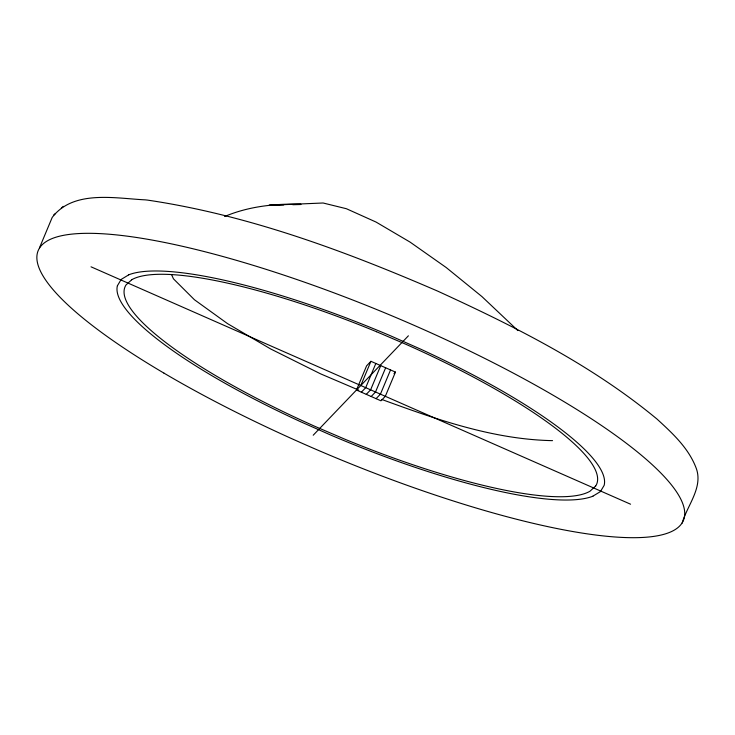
<?xml version="1.0" encoding="UTF-8"?>
<svg xmlns="http://www.w3.org/2000/svg" width="735" height="735" viewBox="0 0 735 735"><rect width="100%" height="100%" fill="white"/><g stroke="black" fill="none" stroke-linecap="round" stroke-linejoin="round"><path stroke-width="1.1" d="M39.451 247.906L52.203 217.431C73.408 189.547 115.321 198.441 145.273 199.856L147.496 200.095C248.246 215.024 344.568 250.892 437.665 291.115C513.848 326.009 589.902 363.972 654.995 417.416L656.833 418.904C672.001 432.823 687.997 447.422 695.733 466.991C704.011 486.754 687.28 505.028 682.154 523.118M360.802 385.507L370.927 361.308L395.448 372.094L385.324 396.303L380.996 400.823L356.475 390.037L366.6 365.828L370.927 361.308M375.833 363.467L365.708 387.667L361.381 392.187M380.739 365.626L370.615 389.826L366.287 394.346M385.645 367.785L375.521 391.985L371.184 396.505M390.542 369.944L380.427 394.144L376.09 398.664M117.462 285.667L121.192 279.419L128.708 274.853M313.211 435.221L408.394 335.803M394.006 373.61L395.448 372.094M131.684 279.796L126.007 284.969A255.486 55.731 22.7 0 0 315.618 426.667L345.092 439.3A255.477 55.731 22.7 0 0 589.975 491.237L595.598 486.046M53.554 215.19L55.52 213.407M61.317 208.124L63.256 206.36M592.897 496.162L600.412 491.596L604.152 485.357A263.047 57.385 22.7 0 0 420.613 349.134L390.542 335.803A263.066 57.385 22.7 0 0 128.662 274.835M224.607 216.513C248.632 206.379 275.009 203.476 300.891 204.238M283.719 204.927L268.973 205.285L323.106 202.998L346.369 208.712L376.035 222.053L410.084 242.109L446.191 267.522L481.903 296.554L517.872 330.585M292.787 204.707L300.725 204.514M552.545 440.642C493.387 439.521 436.691 419.52 381.695 399.427M358.763 390.138L320.653 373.876L270.645 348.95L227.602 323.676L194.453 299.751L173.46 278.831L171.604 274.697M376.513 331.715L406.005 344.338A255.486 55.731 22.7 0 1 595.662 486.074M91.03 266.814L630.575 504.21M592.943 496.189A263.066 57.385 22.7 0 1 331.072 435.203L300.983 421.89A263.047 57.385 22.7 0 1 117.407 285.639M131.638 279.778A255.477 55.731 22.7 0 1 376.513 331.724M163.988 373.141A349.667 76.275 22.7 0 0 682.016 523.054A349.667 76.275 22.7 0 0 236.404 260.328A349.667 76.275 22.7 0 0 163.988 373.141"/></g></svg>
